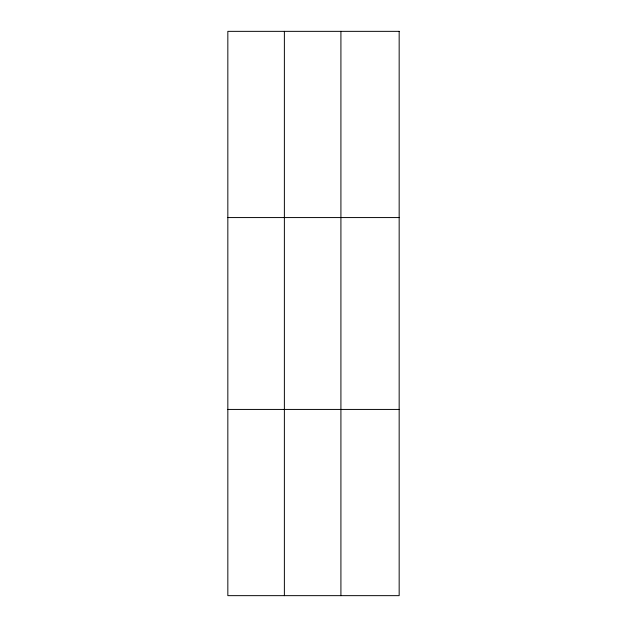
<?xml version="1.0" encoding="UTF-8"?>
<svg xmlns="http://www.w3.org/2000/svg" width="627" height="627" viewBox="0 0 627 627"><rect width="100%" height="100%" fill="white"/><g stroke="black" fill="none" stroke-linecap="round" stroke-linejoin="round"><path stroke-width="0.94" d="M284.376 595.65L284.376 31.35M340.916 595.65L340.916 31.35M227.836 217.569L399.164 217.569M227.836 409.431L399.164 409.431M399.164 31.35L399.164 595.65L227.836 595.65L227.836 31.35L399.164 31.35"/></g></svg>
